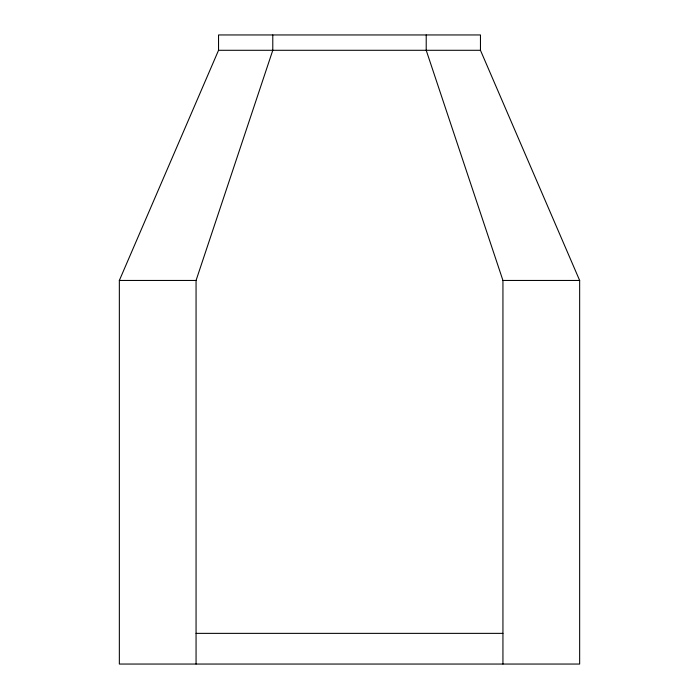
<?xml version="1.0" encoding="UTF-8"?>
<svg xmlns="http://www.w3.org/2000/svg" width="699" height="699" viewBox="0 0 699 699"><rect width="100%" height="100%" fill="white"/><g stroke="black" fill="none" stroke-linecap="round" stroke-linejoin="round"><path stroke-width="1.05" d="M196.061 664.05L196.061 280.456L272.785 50.293L272.785 34.95M119.346 280.456L218.542 50.293L218.542 34.95L480.466 34.95L480.458 50.293L579.654 280.456L579.654 664.05L119.346 664.05L119.346 280.456L196.061 280.456M218.542 50.293L480.466 50.293M426.215 34.95L426.215 50.293L502.939 280.456L579.654 280.456M196.061 633.364L502.939 633.364M502.939 280.456L502.939 664.05"/></g></svg>
